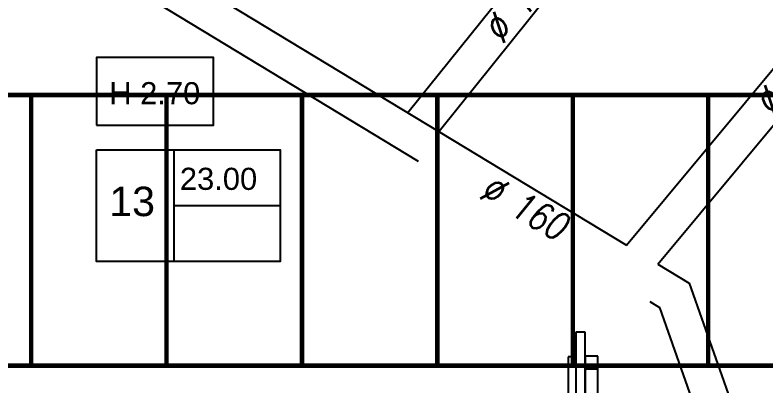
# Model space of a CAD drawing. Header units: millimetres. Extents: x 24747 to 137666, y -34589 to 43444.
# Drawn here: x 112080.7 to 112413.5, y 40159.4 to 40323.9 of the extents above; entities that cross this region are included whole.
import ezdxf

# ---------------------------------------------------------------- set-up
doc = ezdxf.new("R2010")
doc.units = ezdxf.units.MM
doc.header["$LTSCALE"] = 10
for name, pattern in [('ACAD_ISO02W100', [15, 12, -3]), ('ACAD_ISO03W100', [30, 12, -18]), ('HIDDEN2', [4.7625, 3.175, -1.5875])]:
    doc.linetypes.add(name, pattern=pattern)
for name, color, linetype in [('Pannelli', 7, 'Continuous'), ('X_LINEE SCARICO', 1, 'Continuous'), ('X_Numerazione camere', 8, 'Continuous'), ('X_Serramenti Int', 1, 'Continuous')]:
    doc.layers.add(name, color=color, linetype=linetype)
doc.styles.add('nomi', font='arial.ttf')
doc.styles.add('testo indicazioni', font='romans.shx', dxfattribs={"width": 0.8, "oblique": 10, "height": 17.5})

# ---------------------------------------------------------------- blocks, each defined once
blk = doc.blocks.new('porta 180 specc')
for p, q in [((-4.07, 88.76), (-4.07, 100.46)), ((0, 97.9), (0, 90.03)), ((3.98, 97.9), (0, 97.9)), ((-83.02, 90.79), (-83.02, 94.18)), ((-83.02, 94.18), (-64.68, 94.18)), ((-64.68, 94.18), (-64.68, 90.79)), ((-9.14, 93.84), (-0.32, 93.84)), ((14.62, 93.97), (3.98, 93.97)), ((14.62, 90.03), (14.62, 93.97)), ((-94.07, 90.01), (-94.07, 90.79)), ((-94.07, 90.79), (-4.07, 90.79)), ((-94.07, 86.65), (-94.07, 90.01)), ((-94.07, 90.01), (-94.07, 90.01)), ((-4.07, 90.01), (-10.85, 90.01)), ((-10.85, 90.01), (-10.85, 86.65)), ((-4.07, 90.79), (-4.07, 90.01)), ((0, 90.03), (14.62, 90.03)), ((0, 89.97), (0, -89.97)), ((-10.85, 86.65), (-94.07, 86.65)), ((-83.4, 81.03), (-83.4, 86.65)), ((-83.4, 86.65), (-77.77, 86.65)), ((-83.4, 81.03), (-83.4, 86.65)), ((-83.4, 86.65), (-21.52, 86.65)), ((-77.77, 86.65), (-77.77, 81.03)), ((-27.15, 81.03), (-27.15, 86.65)), ((-27.15, 86.65), (-21.52, 86.65)), ((-21.52, 86.65), (-21.52, 81.03)), ((-21.52, 86.65), (-21.52, 81.03)), ((-77.77, 81.03), (-83.4, 81.03)), ((-21.52, 81.03), (-83.4, 81.03)), ((-21.52, 81.03), (-27.15, 81.03)), ((71.32, 0), (-117.31, 0)), ((-77.77, -80.97), (-83.4, -80.97)), ((-83.4, -80.97), (-83.4, -86.6)), ((-21.52, -80.97), (-83.4, -80.97)), ((-83.4, -80.97), (-83.4, -86.6)), ((-77.77, -86.6), (-77.77, -80.97)), ((-21.52, -80.97), (-27.15, -80.97)), ((-27.15, -80.97), (-27.15, -86.6)), ((-21.52, -80.97), (-21.52, -86.6)), ((-10.85, -86.6), (-94.07, -86.6)), ((-94.07, -86.6), (-94.07, -89.96)), ((-83.4, -86.6), (-77.77, -86.6)), ((-83.4, -86.6), (-21.52, -86.6)), ((-27.15, -86.6), (-21.52, -86.6)), ((-10.85, -89.96), (-10.85, -86.6)), ((-94.07, -89.96), (-94.07, -89.96)), ((-94.07, -89.96), (-94.07, -90.74)), ((-94.07, -90.74), (-4.07, -90.74)), ((-83.02, -90.74), (-83.02, -94.13)), ((-64.68, -94.13), (-64.68, -90.74)), ((-4.07, -89.96), (-10.85, -89.96)), ((0, -97.85), (0, -89.97)), ((0, -89.97), (14.62, -89.97)), ((14.62, -89.97), (14.62, -93.91)), ((-83.02, -94.13), (-64.68, -94.13)), ((-9.14, -93.78), (1.01, -93.78)), ((14.62, -93.91), (3.98, -93.91)), ((3.98, -97.85), (0, -97.85))]:
    blk.add_line(p, q)
blk.add_lwpolyline([(-4.07, -90.74), (-4.07, -89.96)])
for centre in [(-4.07, 93.84), (-4.07, -93.78)]:
    blk.add_circle(centre, 1.7)
at = {"color": 5, "linetype": 'ACAD_ISO03W100', "ltscale": 0.5}
for centre, start, end in [((-4.66, 89.37), 179.0905, 272.3307), ((-4.66, -89.32), 87.6693, 180.9095)]:
    blk.add_arc(centre, 89.42, start, end, dxfattribs=at)
blk = doc.blocks.new('porta 120 metallica')
blk.add_line((66, 71.65), (66, -78.72))
at = {"linetype": 'ByBlock'}
for p, q in [((0.09, -10.75), (0.09, -1.73)), ((-4.42, -6.24), (3.42, -6.24))]:
    blk.add_line(p, q, dxfattribs=at)
at = {"color": 5, "linetype": 'HIDDEN2'}
blk.add_line((3.5, -3.53), (123.5, -3.53), dxfattribs=at)
at = {"linetype": 'ByBlock'}
for points in [[(-3.5, 0), (-3.5, -3.53), (3.5, -3.53), (3.5, 9.47), (0, 9.47), (0, 0)], [(123.5, -3.53), (123.5, 9.47), (127, 9.47), (127, 0), (130.5, 0), (130.5, -3.53)], [(8.79, -12.27), (8.79, -131.24), (3.49, -131.24), (3.49, -131.24), (2.79, -131.24), (2.79, -6.24), (3.49, -6.24), (3.49, -12.27)]]:
    blk.add_lwpolyline(points, close=True, dxfattribs=at)
for points in [[(2.8, -121.42), (-3.26, -121.42), (-3.26, -105.12), (2.79, -105.12)], [(8.79, -121.42), (14.85, -121.42), (14.85, -105.12), (8.79, -105.12)]]:
    blk.add_lwpolyline(points, dxfattribs=at)
blk.add_circle((0.09, -6.24), 1.51, dxfattribs=at)
at = {"color": 5, "linetype": 'HIDDEN2'}
blk.add_arc((0.02, -7.99), 123.56, 274.0732, 2.0664, dxfattribs=at)

msp = doc.modelspace()

# ---------------------------------------------------------------- linework, layer by layer
at = {"layer": 'Pannelli', "color": 2, "const_width": 2, "elevation": 0}
for points in [[(112027.89496, 40288.43091), (112027.89496, 40168.43091), (112087.89496, 40168.43091), (112087.89496, 40288.43091)], [(112087.89496, 40288.43091), (112087.89496, 40168.43091), (112147.89496, 40168.43091), (112147.89496, 40288.43091)], [(112147.89496, 40288.43091), (112147.89496, 40168.43091), (112207.89496, 40168.43091), (112207.89496, 40288.43091)], [(112207.89496, 40288.43091), (112207.89496, 40168.43091), (112267.89496, 40168.43091), (112267.89496, 40288.43091)], [(112267.89496, 40288.43091), (112267.89496, 40168.43091), (112327.89496, 40168.43091), (112327.89496, 40288.43091)], [(112327.89496, 40288.43091), (112327.89496, 40168.43091), (112387.89496, 40168.43091), (112387.89496, 40288.43091)], [(112387.89496, 40288.43091), (112387.89496, 40168.43091), (112447.89496, 40168.43091), (112447.89496, 40288.43091)]]:
    msp.add_lwpolyline(points, close=True, dxfattribs=at)
at = {"layer": 'X_LINEE SCARICO', "linetype": 'ACAD_ISO02W100', "ltscale": 4}
for p, q in [((111849.05553, 40508.01471), (112366.28179, 40194.23144)), ((111953.28439, 40463.49681), (112351.72221, 40221.77838)), ((112351.72221, 40221.77838, 0), (112516.36502, 40420.12115)), ((112354.59721, 40405.12115), (112254.82757, 40280.561)), ((112365.5519, 40213.38838, 0), (112524.70781, 40405.12115)), ((112367.08517, 40395.1186), (112268.62353, 40272.19146)), ((112365.5519, 40213.38838), (112379.46739, 40204.94633)), ((112379.46739, 40204.94633), (112537.55301, 39757.03148, 0)), ((112366.28179, 40194.23144), (112522.46515, 39751.70642, 0))]:
    msp.add_line(p, q, dxfattribs=at)
at = {"layer": 'X_Numerazione camere'}
for p, q in [((112151.05683, 40264.12302), (112151.05683, 40214.58208)), ((112151.05683, 40264.12302), (112151.05683, 40214.58208)), ((112151.05683, 40239.35255), (112198.21953, 40239.35255)), ((112151.05683, 40239.35255), (112198.21953, 40239.35255))]:
    msp.add_line(p, q, dxfattribs=at)
for points in [[(112116.78349, 40275.02747), (112168.75027, 40275.02747), (112168.75027, 40305.02747), (112116.78349, 40305.02747)], [(112116.84423, 40264.12302), (112198.21953, 40264.12302), (112198.21953, 40214.58208), (112116.84423, 40214.58208)], [(112116.84423, 40264.12302), (112198.21953, 40264.12302), (112198.21953, 40214.58208), (112116.84423, 40214.58208)]]:
    msp.add_lwpolyline(points, close=True, dxfattribs=at)

# ---------------------------------------------------------------- block references
at = {"layer": 'X_Serramenti Int'}
for name, p, rotation in [('porta 120 metallica', (112118.35743, 40385.36798, 0), 180), ('porta 180 specc', (112419.94807, 40089.23536, 0), 270)]:
    msp.add_blockref(name, p, dxfattribs=dict(at, rotation=rotation))

# ---------------------------------------------------------------- texts
at = {"layer": 'X_LINEE SCARICO', "char_height": 12.25, "width": 163.1593674, "attachment_point": 9, "style": 'testo indicazioni'}
for insert, rotation in [((112322.38232, 40341.50632, 0), 50.299728), ((112442.45983, 40308.99105, 0), 50.299728), ((112320.923, 40223.56381, 0), 330.8376988)]:
    msp.add_mtext('{\\Fromans|c238;%%C }160', dxfattribs=dict(at, insert=insert, rotation=rotation))
at = {"layer": 'X_Numerazione camere', "char_height": 8.1648, "width": 81.6492608, "attachment_point": 6, "rotation": 359.9557626, "style": 'nomi'}
for s, insert in [('{\\H1.2x;H 2.70}', (112162.8317, 40289.14801, 0)), ('{\\H1.2x;23.00}', (112188.04733, 40251.16947, 0))]:
    msp.add_mtext(s, dxfattribs=dict(at, insert=insert))
at = {"layer": 'X_Numerazione camere', "color": 1, "insert": (112142.78646, 40241.14881), "char_height": 8.1648, "width": 81.6492608, "attachment_point": 6, "rotation": 359.9557626, "style": 'nomi'}
msp.add_mtext('{\\H1.6x;13}', dxfattribs=at)

doc.saveas('drawing.dxf')
